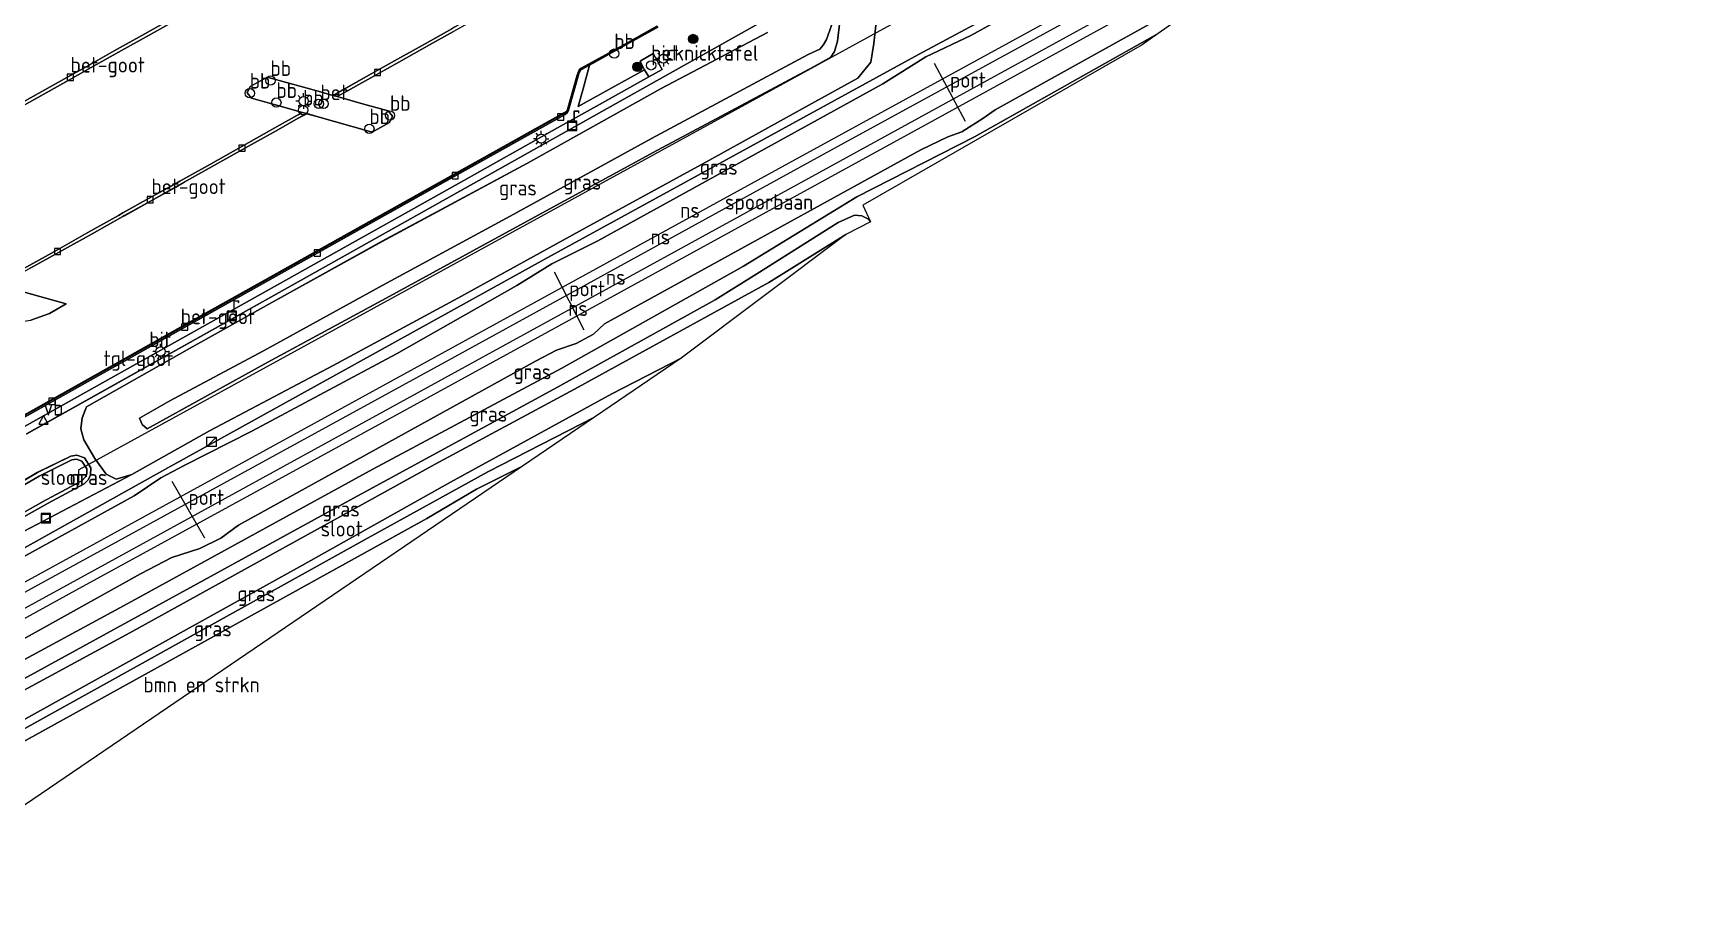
# Model space of a CAD drawing. Extents: x 253736 to 255979, y 477184 to 479215.
# Drawn here: x 255035.2 to 255302.2, y 477880.1 to 478021.5 of the extents above; entities that cross this region are included whole.
import ezdxf
from ezdxf.enums import TextEntityAlignment as Align

# ---------------------------------------------------------------- set-up
doc = ezdxf.new("R2010")
doc.units = 0
for name, color, linetype, lineweight in [('af-bs-rasterhekwerk', 8, 'hekwerk', 18), ('bp-b5-bomenstruiken', 8, 'Continuous', 18), ('bp-b5-grasland', 8, 'Continuous', 18), ('bp-bs-boom', 8, 'Continuous', 18), ('bw-bs-portaal', 8, 'Continuous', 18), ('gw-bs-insteekwatergang', 8, 'Continuous', 18), ('gw-bs-kruinlijn', 8, 'Continuous', 18), ('gw-bs-teenlijn', 8, 'Continuous', 18), ('kd-bs-opnamedtmgrens', 8, 'Continuous', 18), ('og-b5-spoor', 8, 'Continuous', 18), ('og-b5-water', 8, 'Continuous', 18), ('og-bs-inrichtingselement', 8, 'Continuous', 18), ('og-bs-spoor', 8, 'Continuous', 18), ('og-bs-terreinafscheiding', 8, 'Continuous', 18), ('vh-b5-verh_soort', 8, 'Continuous', 18), ('vh-bs-band', 8, 'Continuous', 18), ('wh-bs-duiker', 8, 'duiker', 18), ('wh-bs-kolk', 8, 'Continuous', 18), ('wh-bs-put', 8, 'Continuous', 18), ('wh-bs-waterlijn', 8, 'Continuous', 18), ('wm-bs-lichtmast', 8, 'Continuous', 18), ('wm-bs-overig', 8, 'Continuous', 18), ('wm-bs-verkeersbord', 8, 'Continuous', 18)]:
    doc.layers.add(name, color=color, linetype=linetype, lineweight=lineweight)
doc.styles.add('rtw_iso', font='isocp.shx')
doc.linetypes.add('duiker', pattern='A,0,-2,[15,RTW.shx,S=1,R=0,X=0,Y=0],-2', length=4)
doc.linetypes.add('hekwerk', pattern='A,7,-1.5,[1,RTW.shx,S=0.75,R=0,X=0,Y=0],-1.5', length=10)

# ---------------------------------------------------------------- blocks, each defined once
blk = doc.blocks.new('dtb')
blk.add_circle((0, 0), 0.75)
blk = doc.blocks.new('dtbattr')
at = {"style": 'rtw_iso'}
blk.add_attdef('TAG', (0.59, 0.87), '', height=2.5, dxfattribs=at)
blk = doc.blocks.new('put')
for p, q in [((0.75, 0.75), (-0.75, 0.75)), ((-0.75, 0.75), (-0.75, -0.75)), ((0.75, -0.75), (0.75, 0.75)), ((-0.75, -0.75), (0.75, -0.75))]:
    blk.add_line(p, q)
blk.add_lwpolyline([(-0.625, 0.625), (0.625, 0.625), (0.625, -0.625), (-0.625, -0.625)], close=True)
blk = doc.blocks.new('kolk')
blk.add_lwpolyline([(-0.5, -0.5), (0.5, -0.5), (0.5, 0.5), (-0.5, 0.5)], close=True)
blk = doc.blocks.new('verkeersbord')
for p, q in [((0, 0.75), (-0.75, -0.625)), ((0.75, -0.625), (0, 0.75)), ((-0.75, -0.625), (0.75, -0.625))]:
    blk.add_line(p, q)
blk = doc.blocks.new('dtbattr-r')
at = {"style": 'rtw_iso'}
blk.add_attdef('TAG', text='', height=2.5, dxfattribs=at).set_placement((0, 0), align=Align.MIDDLE_CENTER)
blk = doc.blocks.new('RW1 Buren totaal_ACAD_1_FMEBLOCK74')
at = {"layer": 'bp-b5-grasland'}
for points in [[(1.06, -2.2, 24.19), (-4.56, -5.37, 24.2), (-5.83, -5.52, 24.16), (-7.01, -4.89, 24.22), (-7.96, -3.1, 24.25), (-7.93, -2, 24.3), (-6.68, -0.78, 24.31), (-0.67, 2.73, 24.44), (4.72, 5.4, 24.31), (5.72, 5.52, 24.31), (6.93, 5.11, 24.31), (7.96, 3.51, 24.31), (7.92, 2.36, 24.27), (7.59, 1.62, 24.26), (6.88, 0.9, 24.26)], [(0.76, -1.65, 22.93), (6.5, 1.41, 22.93), (7.06, 1.98, 22.93), (7.29, 2.5, 22.93), (7.32, 3.33, 22.93), (6.52, 4.59, 22.93), (5.65, 4.88, 22.93), (4.91, 4.79, 22.93), (-0.37, 2.17, 22.93), (-6.3, -1.28, 22.93), (-7.31, -2.27, 22.93), (-7.33, -2.95, 22.93), (-6.54, -4.43, 22.93), (-5.71, -4.87, 22.93), (-4.76, -4.76, 22.93)]]:
    blk.add_polyline3d(points, close=True, dxfattribs=at)
blk = doc.blocks.new('RW1 Buren totaal_ACAD_1_FMEBLOCK130')
at = {"layer": 'bp-b5-grasland'}
for points in [[(72.17, -50.49, 24.38), (55.02, -59.54, 24.4), (33.51, -71.53, 24.44), (10.06, -84.15, 24.41), (-7.71, -94.01, 24.52), (-21.02, -101.4, 24.49), (-37.62, -110.82, 24.46), (-38.28, -112.63, 24.43), (-38.49, -114.38, 24.42), (-38.05, -116.15, 24.33), (-36.27, -119.17, 24.28), (-34.44, -121.69, 24.19), (-32.81, -122.48, 24.16), (-30.27, -121.74, 24.17), (-54.83, -134.63, 24.19)], [(-47.24, -115.19, 24.62), (-6.54, -92.42, 24.66), (71.02, -48.87, 24.63)]]:
    blk.add_polyline3d(points, dxfattribs=at)
blk.add_polyline3d([(-43.79, -126.36, 24.19), (-37.97, -123.26, 24.26), (-37.26, -122.54, 24.26), (-36.93, -121.8, 24.27), (-36.89, -120.66, 24.31), (-37.92, -119.05, 24.31), (-39.13, -118.64, 24.31), (-40.13, -118.76, 24.31), (-45.52, -121.43, 24.44), (-51.53, -124.94, 24.31), (-52.78, -126.16, 24.3), (-52.81, -127.27, 24.25), (-51.86, -129.05, 24.22), (-50.68, -129.68, 24.16), (-49.41, -129.53, 24.2)], close=True, dxfattribs=at)
blk = doc.blocks.new('dtbattr-l')
at = {"style": 'rtw_iso'}
blk.add_attdef('TAG', (0, 0), '', height=2.5, dxfattribs=at)
blk = doc.blocks.new('kast')
blk.add_line((-0.75, -0.75), (0.75, 0.75))
blk.add_lwpolyline([(-0.75, 0.75), (0.75, 0.75), (0.75, -0.75), (-0.75, -0.75)], close=True)
blk = doc.blocks.new('prullenbak')
for centre in [(-0.375, 0), (0.375, 0)]:
    blk.add_circle(centre, 0.75)
blk = doc.blocks.new('boom')
blk.add_hatch(color=256).paths.add_polyline_path([(-0.75, 0, 1), (0.75, 0, 1)])
blk.add_circle((0, 0), 0.75)
blk = doc.blocks.new('lantaarnpaal')
for p, q in [((-0.75, 0), (-1.25, 0)), ((-0.88, 0.88), (-0.53, 0.53)), ((0, 0.75), (0, 1.25)), ((0.53, 0.53), (0.88, 0.88)), ((0.75, 0), (1.25, 0)), ((-0.53, -0.53), (-0.88, -0.88)), ((0, -0.75), (0, -1.25)), ((0.53, -0.53), (0.88, -0.88))]:
    blk.add_line(p, q)
blk.add_circle((0, 0), 0.75)
blk = doc.blocks.new('RW1 Buren totaal_ACAD_1_FMEBLOCK893')
at = {"layer": 'vh-b5-verh_soort'}
for points in [[(110.18, -35.49, 24.46), (104.71, -38.58, 24.48), (97.98, -42.3, 24.48), (97.63, -42.56, 24.48), (97.31, -43.39, 24.46), (95.75, -48.93, 24.4), (95.64, -49.2, 24.42), (95.19, -49.46, 24.38), (77.74, -59.22, 24.36), (32.98, -84.25, 24.37), (-9.61, -108.13, 24.39)], [(32.54, -34, 24.21), (27.63, -36.75, 24.21), (22.7, -39.51, 24.21), (17.78, -42.26, 24.21), (15.06, -43.78, 24.21), (12.84, -45.03, 24.21), (7.87, -47.83, 24.2)], [(8.56, -48.02, 24.19), (13.55, -45.23, 24.19), (15.28, -44.26, 24.19), (18.49, -42.46, 24.19), (23.4, -39.71, 24.2), (28.34, -36.95, 24.21), (33.24, -34.2, 24.22)], [(77.12, -35.93, 24.21), (72.81, -38.35, 24.2), (67.87, -41.12, 24.2), (62.87, -43.92, 24.2), (59.57, -45.77, 24.2), (57.95, -46.68, 24.25), (55.96, -46.12, 24.24), (47.75, -43.84, 24.35), (47.35, -43.79, 24.34), (47, -43.94, 24.34), (44.62, -45.26, 24.35), (44.12, -46.24, 24.34), (44.84, -47.12, 24.32), (49.45, -48.41, 24.26), (53.05, -49.43, 24.26), (52.16, -49.93, 24.21), (48.1, -52.19, 24.21), (43.18, -54.95, 24.21), (38.2, -57.74, 24.21), (33.27, -60.49, 24.21), (32.33, -61.01, 24.21), (28.33, -63.25, 24.2), (24.1, -65.62, 24.18), (23.38, -66.02, 24.18), (18.45, -68.79, 24.19), (13.53, -71.55, 24.19), (8.63, -74.3, 24.19)], [(9.28, -82.92, 24.41), (12.26, -81.81, 24.37), (14.97, -80.25, 24.35), (8.38, -78.42, 24.24)], [(9.27, -74.48, 24.19), (14.19, -71.73, 24.19), (19.13, -68.98, 24.18), (24.07, -66.22, 24.18), (24.36, -66.06, 24.18), (29.03, -63.44, 24.19), (32.62, -61.44, 24.2), (33.97, -60.68, 24.2), (38.88, -57.93, 24.2), (43.86, -55.14, 24.2), (48.78, -52.38, 24.2), (52.37, -50.37, 24.2), (53.72, -49.62, 24.26), (55.36, -50.08, 24.26), (63.89, -52.51, 24.39), (64.26, -52.54, 24.39), (64.66, -52.39, 24.39), (67.06, -51.03, 24.38), (67.57, -50.02, 24.37), (66.87, -49.16, 24.34), (62.71, -48.01, 24.26), (58.64, -46.87, 24.25), (59.83, -46.2, 24.2), (63.56, -44.11, 24.2), (68.55, -41.31, 24.21), (73.5, -38.53, 24.21), (77.38, -36.35, 24.21)]]:
    blk.add_polyline3d(points, dxfattribs=at)
blk = doc.blocks.new('Deel_d28hz')
at = {"layer": 'af-bs-rasterhekwerk'}
for points in [[(255034.15, 477956.94, 24.624), (255074.851, 477979.718, 24.656), (255152.411, 478023.263, 24.634), (255154.35, 478041.184, 24.644), (255135.299, 478075.473, 24.636), (255141.232, 478108.145, 24.782)], [(254997.682, 477887.488, 23.653), (255098.666, 477943.32, 23.497), (255106.682, 477948.025, 23.515), (255114.075, 477951.741, 23.662)]]:
    blk.add_polyline3d(points, dxfattribs=at)
at = {"layer": 'bp-b5-bomenstruiken'}
for points in [[(255212.502, 478036.71, 24.526), (255177.89, 478018.112, 24.55), (255117.552, 477985.064, 24.484), (255056.909, 477951.491, 24.325), (255025.968, 477934.251, 24.253)], [(255026.562, 477937.502, 24.188), (255051.128, 477950.39, 24.171), (255063.626, 477957.446, 24.227), (255083.541, 477967.966, 24.159), (255103.657, 477978.833, 24.217), (255124.352, 477990.238, 24.476), (255144.132, 478001.035, 24.569), (255161.192, 478010.47, 24.461), (255168.145, 478014.283, 24.477), (255170.216, 478016.848, 24.572), (255170.701, 478019.871, 24.589), (255172.065, 478031.917, 25.052)]]:
    blk.add_polyline3d(points, dxfattribs=at)
blk.add_polyline3d([(255004.635, 477877.303, 23.816), (254997.682, 477887.488, 23.653), (255098.666, 477943.32, 23.497), (255106.682, 477948.025, 23.515), (255114.075, 477951.741, 23.662)], close=True, dxfattribs=at)
at = {"layer": 'bp-b5-grasland'}
for points in [[(255152.411, 478023.263, 24.634), (255074.851, 477979.718, 24.656), (255034.15, 477956.94, 24.624)], [(255016.746, 477948.646, 24.539), (255059.304, 477972.442, 24.531), (255103.776, 477997.33, 24.542), (255119.728, 478006.268, 24.524), (255126.498, 478010.044, 24.551), (255134.436, 478014.486, 24.602), (255136.584, 478015.655, 24.589), (255135.142, 478018.267, 24.608), (255133.02, 478017.043, 24.62), (255133.76, 478015.61, 24.604), (255128.957, 478012.97, 24.576), (255123.051, 478009.694, 24.541), (255123.867, 478012.58, 24.562), (255124.893, 478016.363, 24.583), (255130.339, 478019.445, 24.602), (255135.864, 478022.5, 24.525)], [(255235.815, 478048.454, 25.441), (255186.324, 478021.145, 25.249), (255179.07, 478017.697, 25.285), (255172.178, 478013.367, 25.243), (255126.189, 477988.064, 25.075), (255118.802, 477984.365, 25.042), (255113.166, 477980.877, 25.057), (255093.74, 477969.867, 25.012), (255070.438, 477957.381, 24.967), (255059.518, 477951.842, 24.964), (255055.792, 477949.872, 24.901), (255051.504, 477946.938, 24.901), (255006.482, 477922.181, 24.814)], [(255025.968, 477934.251, 24.253), (255056.909, 477951.491, 24.325), (255117.552, 477985.064, 24.484), (255177.89, 478018.112, 24.55), (255212.502, 478036.71, 24.526)], [(255164.155, 478023.55, 28.207), (255163.066, 478020.51, 28.046), (255162.543, 478019.577, 27.932), (255161.972, 478018.948, 27.916), (255160.123, 478018.098, 27.851), (255134.869, 478004.545, 27.679), (255112.098, 477992.042, 27.749), (255091.545, 477980.906, 27.714), (255072.311, 477970.332, 27.753), (255057.254, 477962.261, 27.711), (255052.34, 477959.484, 27.684), (255052.778, 477958.475, 27.688), (255053.565, 477957.779, 27.613), (255073.029, 477968.531, 27.665), (255092.709, 477979.138, 27.697), (255113.076, 477990.271, 27.682), (255135.826, 478002.667, 27.749), (255161.111, 478016.186, 27.852), (255163.759, 478017.675, 27.91), (255164.367, 478018.583, 27.994), (255164.83, 478020.222, 28.043), (255165.238, 478023.399, 28.169)], [(255172.065, 478031.917, 25.052), (255170.701, 478019.871, 24.589), (255170.216, 478016.848, 24.572), (255168.145, 478014.283, 24.477), (255161.192, 478010.47, 24.461), (255144.132, 478001.035, 24.569), (255124.352, 477990.238, 24.476), (255103.657, 477978.833, 24.217), (255083.541, 477967.966, 24.159), (255063.626, 477957.446, 24.227), (255051.128, 477950.39, 24.171), (255048.58, 477949.649, 24.158), (255046.955, 477950.448, 24.195), (255045.12, 477952.963, 24.285), (255043.347, 477955.98, 24.327), (255042.903, 477957.751, 24.417), (255043.111, 477959.508, 24.433), (255043.774, 477961.317, 24.456), (255060.373, 477970.733, 24.492), (255073.685, 477978.128, 24.524), (255091.457, 477987.982, 24.414), (255114.9, 478000.602, 24.436), (255136.412, 478012.598, 24.403), (255153.567, 478021.645, 24.376)], [(255006.222, 477908.673, 24.925), (255052.475, 477934.369, 25.069), (255057.569, 477937.03, 25.069), (255062.057, 477938.459, 25.069), (255065.462, 477940.149, 25.069), (255068.306, 477942.208, 25.069), (255116.264, 477968.72, 25.252), (255119.557, 477970.414, 25.252), (255122.717, 477971.538, 25.252), (255125.52, 477973.039, 25.249), (255127.293, 477974.678, 25.231), (255178.3, 478002.745, 25.495), (255182.622, 478004.821, 25.495), (255184.899, 478005.642, 25.51), (255188.286, 478007.799, 25.477), (255190.274, 478009.166, 25.459), (255232.443, 478032.658, 25.528), (255216.53, 478021.486, 24.664), (255186.903, 478004.812, 24.691), (255167.982, 477995.181, 24.658), (255149.691, 477983.983, 23.887), (255120.407, 477967.529, 23.818), (255089.938, 477951.242, 23.809), (255050.464, 477929.634, 23.644), (254990.946, 477897.354, 23.785)], [(255165.238, 478023.399, 28.169), (255164.83, 478020.222, 28.043), (255164.367, 478018.583, 27.994), (255163.759, 478017.675, 27.91), (255161.111, 478016.186, 27.852), (255135.826, 478002.667, 27.749), (255113.076, 477990.271, 27.682), (255092.709, 477979.138, 27.697), (255073.029, 477968.531, 27.665), (255053.565, 477957.779, 27.613), (255052.778, 477958.475, 27.688), (255052.34, 477959.484, 27.684), (255057.254, 477962.261, 27.711), (255072.311, 477970.332, 27.753), (255091.545, 477980.906, 27.714), (255112.098, 477992.042, 27.749), (255134.869, 478004.545, 27.679), (255160.123, 478018.098, 27.851), (255161.972, 478018.948, 27.916), (255162.543, 478019.577, 27.932), (255163.066, 478020.51, 28.046), (255164.155, 478023.55, 28.207)]]:
    blk.add_polyline3d(points, dxfattribs=at)
for points in [[(255170.165, 477991.128, 24.52), (255169.71, 477991.631, 24.52), (255168.787, 477992.079, 24.52), (255167.581, 477992.195, 24.481), (255164.95, 477991.037, 24.463), (255151.836, 477982.754, 23.965), (255145.102, 477978.555, 23.776), (255119.708, 477964.483, 23.719), (255083.851, 477944.961, 23.695), (255025.318, 477912.887, 23.587), (254992.654, 477894.853, 23.695), (254990.946, 477897.354, 23.785), (255050.464, 477929.634, 23.644), (255089.938, 477951.242, 23.809), (255120.407, 477967.529, 23.818), (255149.691, 477983.983, 23.887), (255167.982, 477995.181, 24.658), (255186.903, 478004.812, 24.691), (255216.53, 478021.486, 24.664), (255213.947, 478019.673, 24.591), (255168.953, 477993.796, 24.547)], [(255170.165, 477991.128, 24.52), (255166.175, 477989.058, 22.63), (255153.757, 477981.33, 22.624), (255122.436, 477964.157, 22.621), (255100.005, 477952.082, 22.621), (255050.777, 477924.869, 22.621), (255001.971, 477898.452, 22.609), (254993.52, 477893.585, 22.552), (254992.654, 477894.853, 23.695), (255025.318, 477912.887, 23.587), (255083.851, 477944.961, 23.695), (255119.708, 477964.483, 23.719), (255145.102, 477978.555, 23.776), (255151.836, 477982.754, 23.965), (255164.95, 477991.037, 24.463), (255167.581, 477992.195, 24.481), (255168.787, 477992.079, 24.52), (255169.71, 477991.631, 24.52)], [(255125.676, 477959.632, 23.724), (255108.48, 477950.818, 23.467), (255089.206, 477940.168, 23.452), (255029.477, 477907.035, 23.521), (254996.442, 477889.304, 23.52), (254995.774, 477890.282, 22.678), (255029.47, 477908.553, 22.732), (255078.608, 477935.81, 22.642), (255102.461, 477949.151, 22.642), (255128.456, 477963.414, 22.645), (255139.652, 477969.138, 22.645)], [(255114.075, 477951.741, 23.662), (255106.682, 477948.025, 23.515), (255098.666, 477943.32, 23.497), (254997.682, 477887.488, 23.653), (254996.442, 477889.304, 23.52), (255029.477, 477907.035, 23.521), (255089.206, 477940.168, 23.452), (255108.48, 477950.818, 23.467), (255125.676, 477959.632, 23.724)]]:
    blk.add_polyline3d(points, close=True, dxfattribs=at)
at = {"layer": 'bw-bs-portaal'}
for points in [[(255185.5, 478007.31, 33.931), (255180.483, 478016.638, 33.931)], [(255124.016, 477973.665, 33.751), (255119.205, 477983.022, 33.715)], [(255062.844, 477940.151, 33.505), (255057.607, 477949.274, 33.514)]]:
    blk.add_polyline3d(points, dxfattribs=at)
at = {"layer": 'gw-bs-insteekwatergang'}
for points in [[(255170.165, 477991.128, 24.52), (255169.71, 477991.631, 24.52), (255168.787, 477992.079, 24.52), (255167.581, 477992.195, 24.481), (255164.95, 477991.037, 24.463), (255151.836, 477982.754, 23.965), (255145.102, 477978.555, 23.776), (255119.708, 477964.483, 23.719), (255083.851, 477944.961, 23.695), (255025.318, 477912.887, 23.587), (254992.654, 477894.853, 23.695)], [(254996.442, 477889.304, 23.52), (255029.477, 477907.035, 23.521), (255089.206, 477940.168, 23.452), (255108.48, 477950.818, 23.467), (255125.676, 477959.632, 23.724)], [(255037.605, 477945.769, 24.187), (255043.423, 477948.875, 24.263), (255044.132, 477949.589, 24.261), (255044.464, 477950.329, 24.268), (255044.504, 477951.479, 24.311), (255043.472, 477953.086, 24.305), (255042.265, 477953.494, 24.306), (255041.268, 477953.376, 24.311), (255035.872, 477950.703, 24.441), (255029.86, 477947.196, 24.305), (255028.612, 477945.975, 24.298), (255028.583, 477944.868, 24.255), (255029.535, 477943.08, 24.22), (255030.713, 477942.451, 24.16), (255031.987, 477942.606, 24.2), (255037.605, 477945.769, 24.187)]]:
    blk.add_polyline3d(points, dxfattribs=at)
at = {"layer": 'gw-bs-kruinlijn'}
for points in [[(254982.653, 477909.503, 24.778), (254989.892, 477913.115, 24.79), (254995.144, 477916.591, 24.796), (254998.654, 477918.271, 24.781), (255006.482, 477922.181, 24.814), (255051.504, 477946.938, 24.901), (255055.792, 477949.872, 24.901), (255059.518, 477951.842, 24.964), (255070.438, 477957.381, 24.967), (255093.74, 477969.867, 25.012), (255113.166, 477980.877, 25.057), (255118.802, 477984.365, 25.042), (255126.189, 477988.064, 25.075), (255172.178, 478013.367, 25.243), (255179.07, 478017.697, 25.285), (255186.324, 478021.145, 25.249), (255235.815, 478048.454, 25.441), (255239.622, 478051.338, 25.477), (255244.887, 478053.831, 25.471), (255251.747, 478056.77, 25.483), (255281.007, 478072.891, 25.531), (255294.729, 478080.604, 25.549), (255302.917, 478085.361, 25.573)], [(255165.238, 478023.399, 28.169), (255164.83, 478020.222, 28.043), (255164.367, 478018.583, 27.994), (255163.759, 478017.675, 27.91), (255161.111, 478016.186, 27.852), (255135.826, 478002.667, 27.749), (255113.076, 477990.271, 27.682), (255092.709, 477979.138, 27.697), (255073.029, 477968.531, 27.665), (255053.565, 477957.779, 27.613), (255052.778, 477958.475, 27.688), (255052.34, 477959.484, 27.684), (255057.254, 477962.261, 27.711), (255072.311, 477970.332, 27.753), (255091.545, 477980.906, 27.714), (255112.098, 477992.042, 27.749), (255134.869, 478004.545, 27.679), (255160.123, 478018.098, 27.851), (255161.972, 478018.948, 27.916), (255162.543, 478019.577, 27.932), (255163.066, 478020.51, 28.046), (255164.155, 478023.55, 28.207)], [(255232.443, 478032.658, 25.528), (255190.274, 478009.166, 25.459), (255188.286, 478007.799, 25.477), (255184.899, 478005.642, 25.51), (255182.622, 478004.821, 25.495), (255178.3, 478002.745, 25.495), (255127.293, 477974.678, 25.231), (255125.52, 477973.039, 25.249), (255122.717, 477971.538, 25.252), (255119.557, 477970.414, 25.252), (255116.264, 477968.72, 25.252), (255068.306, 477942.208, 25.069), (255065.462, 477940.149, 25.069), (255062.057, 477938.459, 25.069), (255057.569, 477937.03, 25.069), (255052.475, 477934.369, 25.069), (255006.222, 477908.673, 24.925), (255003.034, 477906.298, 24.925), (254999.987, 477904.739, 24.925), (254996.477, 477903.218, 24.925), (254992.255, 477900.82, 24.925), (254989.581, 477899.354, 24.85)]]:
    blk.add_polyline3d(points, dxfattribs=at)
at = {"layer": 'gw-bs-teenlijn'}
for points in [[(254982.292, 477910.031, 24.307), (254994.382, 477917.527, 24.307), (255025.968, 477934.251, 24.253), (255056.909, 477951.491, 24.325), (255117.552, 477985.064, 24.484), (255177.89, 478018.112, 24.55), (255212.502, 478036.71, 24.526), (255241.007, 478052.969, 24.826), (255302.218, 478086.438, 24.823)], [(255153.567, 478021.645, 24.376), (255136.412, 478012.598, 24.403), (255114.9, 478000.602, 24.436), (255091.457, 477987.982, 24.414), (255073.685, 477978.128, 24.524), (255060.373, 477970.733, 24.492), (255043.774, 477961.317, 24.456), (255043.111, 477959.508, 24.433), (255042.903, 477957.751, 24.417), (255043.347, 477955.98, 24.327), (255045.12, 477952.963, 24.285), (255046.955, 477950.448, 24.195), (255048.58, 477949.649, 24.158), (255051.128, 477950.39, 24.171), (255063.626, 477957.446, 24.227), (255083.541, 477967.966, 24.159), (255103.657, 477978.833, 24.217), (255124.352, 477990.238, 24.476), (255144.132, 478001.035, 24.569), (255161.192, 478010.47, 24.461), (255168.145, 478014.283, 24.477), (255170.216, 478016.848, 24.572), (255170.701, 478019.871, 24.589), (255172.065, 478031.917, 25.052)], [(255216.53, 478021.486, 24.664), (255186.903, 478004.812, 24.691), (255167.982, 477995.181, 24.658), (255149.691, 477983.983, 23.887), (255120.407, 477967.529, 23.818), (255089.938, 477951.242, 23.809), (255050.464, 477929.634, 23.644), (254990.946, 477897.354, 23.785)]]:
    blk.add_polyline3d(points, dxfattribs=at)
at = {"layer": 'kd-bs-opnamedtmgrens'}
blk.add_polyline3d([(255304.354, 478083.146, 35.387), (255232.443, 478032.658, 25.528), (255216.53, 478021.486, 24.664), (255213.947, 478019.673, 24.591), (255168.953, 477993.796, 24.547), (255170.165, 477991.128, 24.52), (255166.175, 477989.058, 22.63), (255139.652, 477969.138, 22.645), (255125.676, 477959.632, 23.724), (255114.075, 477951.741, 23.662), (255004.635, 477877.303, 23.816)], dxfattribs=at)
at = {"layer": 'og-b5-spoor'}
for points in [[(255304.354, 478083.146, 35.387), (255232.443, 478032.658, 25.528), (255190.274, 478009.166, 25.459), (255188.286, 478007.799, 25.477), (255184.899, 478005.642, 25.51), (255182.622, 478004.821, 25.495), (255178.3, 478002.745, 25.495), (255127.293, 477974.678, 25.231), (255125.52, 477973.039, 25.249), (255122.717, 477971.538, 25.252), (255119.557, 477970.414, 25.252), (255116.264, 477968.72, 25.252), (255068.306, 477942.208, 25.069), (255065.462, 477940.149, 25.069), (255062.057, 477938.459, 25.069), (255057.569, 477937.03, 25.069), (255052.475, 477934.369, 25.069), (255006.222, 477908.673, 24.925)], [(255006.482, 477922.181, 24.814), (255051.504, 477946.938, 24.901), (255055.792, 477949.872, 24.901), (255059.518, 477951.842, 24.964), (255070.438, 477957.381, 24.967), (255093.74, 477969.867, 25.012), (255113.166, 477980.877, 25.057), (255118.802, 477984.365, 25.042), (255126.189, 477988.064, 25.075), (255172.178, 478013.367, 25.243), (255179.07, 478017.697, 25.285), (255186.324, 478021.145, 25.249), (255235.815, 478048.454, 25.441), (255239.622, 478051.338, 25.477), (255244.887, 478053.831, 25.471), (255251.747, 478056.77, 25.483), (255281.007, 478072.891, 25.531), (255294.729, 478080.604, 25.549), (255302.917, 478085.361, 25.573)]]:
    blk.add_polyline3d(points, dxfattribs=at)
at = {"layer": 'og-b5-water'}
for points in [[(255139.652, 477969.138, 22.645), (255128.456, 477963.414, 22.645), (255102.461, 477949.151, 22.642), (255078.608, 477935.81, 22.642), (255029.47, 477908.553, 22.732), (254995.774, 477890.282, 22.678), (254993.52, 477893.585, 22.552), (255001.971, 477898.452, 22.609), (255050.777, 477924.869, 22.621), (255100.005, 477952.082, 22.621), (255122.436, 477964.157, 22.621), (255153.757, 477981.33, 22.624), (255166.175, 477989.058, 22.63)], [(255037.302, 477946.322, 22.93), (255031.786, 477943.217, 22.93), (255030.835, 477943.101, 22.93), (255030.002, 477943.546, 22.93), (255029.218, 477945.018, 22.93), (255029.236, 477945.703, 22.93), (255030.245, 477946.69, 22.93), (255036.171, 477950.147, 22.93), (255041.45, 477952.762, 22.93), (255042.198, 477952.851, 22.93), (255043.061, 477952.559, 22.93), (255043.866, 477951.304, 22.93), (255043.838, 477950.475, 22.93), (255043.603, 477949.952, 22.93), (255043.042, 477949.387, 22.93)]]:
    blk.add_polyline3d(points, close=True, dxfattribs=at)
at = {"layer": 'og-bs-spoor'}
for points in [[(254984.869, 477906.257, 25.156), (255068.868, 477952.29, 25.447), (255158.702, 478001.541, 25.666), (255233.202, 478042.328, 25.846), (255292.628, 478074.913, 25.966)], [(254985.741, 477904.979, 25.147), (255037.099, 477933.193, 25.387), (255102.128, 477968.824, 25.504), (255165.459, 478003.583, 25.675), (255227.835, 478037.708, 25.804), (255282.235, 478067.617, 25.912)], [(254986.97, 477903.179, 25.201), (255052.409, 477939.034, 25.378), (255126.433, 477979.62, 25.627), (255205.072, 478022.776, 25.768), (255266.62, 478056.654, 25.966)], [(254987.836, 477901.896, 23.884), (255042.093, 477931.733, 25.432), (255095.418, 477960.936, 25.483), (255158.367, 477995.419, 25.66), (255207.819, 478022.575, 25.783), (255245.942, 478043.449, 25.906), (255253.794, 478047.649, 25.903)]]:
    blk.add_polyline3d(points, dxfattribs=at)
at = {"layer": 'og-bs-terreinafscheiding'}
for points in [[(255124.893, 478016.363, 24.583), (255130.339, 478019.445, 24.602), (255135.864, 478022.5, 24.525)], [(255127.937, 478036.403, 24.21), (255127.452, 478036.131, 24.186), (255126.566, 478035.634, 24.187), (255123.153, 478033.722, 24.189), (255122.983, 478033.627, 24.19), (255120.209, 478032.072, 24.192), (255118.056, 478030.865, 24.194), (255113.145, 478028.113, 24.198), (255108.182, 478025.331, 24.202), (255103.235, 478022.559, 24.206), (255102.686, 478022.251, 24.206), (255098.374, 478019.833, 24.205), (255093.433, 478017.063, 24.204), (255088.437, 478014.261, 24.204), (255085.141, 478012.413, 24.203), (255083.514, 478011.501, 24.248)], [(255128.623, 478036.209, 24.201), (255127.723, 478035.705, 24.198), (255127.25, 478035.44, 24.198), (255123.838, 478033.529, 24.2), (255123.669, 478033.434, 24.2), (255121.039, 478031.96, 24.201), (255118.742, 478030.673, 24.202), (255113.83, 478027.922, 24.204), (255108.865, 478025.141, 24.206), (255103.917, 478022.368, 24.209), (255102.947, 478021.825, 24.209), (255099.063, 478019.646, 24.208), (255094.118, 478016.87, 24.206), (255089.124, 478014.068, 24.205), (255085.4, 478011.978, 24.204), (255084.204, 478011.307, 24.25)], [(255018.738, 478002.088, 24.195), (255019.79, 478002.678, 24.195), (255023.648, 478004.848, 24.197), (255028.53, 478007.593, 24.2), (255033.437, 478010.351, 24.204), (255038.41, 478013.148, 24.207), (255040.626, 478014.394, 24.208), (255043.346, 478015.917, 24.209), (255048.261, 478018.668, 24.211), (255053.196, 478021.43, 24.212), (255058.104, 478024.178, 24.214), (255061.343, 478025.991, 24.215), (255063.073, 478026.96, 24.25)], [(255019.396, 478001.902, 24.187), (255019.983, 478002.231, 24.187), (255024.318, 478004.66, 24.187), (255029.21, 478007.401, 24.187), (255034.129, 478010.157, 24.186), (255039.116, 478012.951, 24.186), (255040.842, 478013.918, 24.186), (255044.058, 478015.719, 24.192), (255048.969, 478018.469, 24.2), (255053.906, 478021.233, 24.209), (255058.809, 478023.979, 24.217), (255061.612, 478025.548, 24.222), (255063.778, 478026.761, 24.249)], [(254972.033, 477925.059, 24.529), (255016.14, 477949.764, 24.515), (255058.642, 477973.58, 24.519), (255103.538, 477998.713, 24.516), (255119.115, 478007.407, 24.518), (255120.942, 478008.419, 24.502), (255121.314, 478008.756, 24.525), (255121.501, 478009.147, 24.535), (255123.207, 478015.188, 24.616), (255123.358, 478015.485, 24.635), (255123.606, 478015.668, 24.62), (255124.893, 478016.363, 24.583)], [(255133.76, 478015.61, 24.604), (255128.957, 478012.97, 24.576), (255123.051, 478009.694, 24.541), (255123.867, 478012.58, 24.562), (255124.893, 478016.363, 24.583)], [(255134.436, 478014.486, 24.602), (255136.584, 478015.655, 24.589), (255135.142, 478018.267, 24.608), (255133.02, 478017.043, 24.62), (255133.76, 478015.61, 24.604)], [(254972.76, 477923.994, 24.564), (255016.746, 477948.646, 24.539), (255059.304, 477972.442, 24.531), (255103.776, 477997.33, 24.542), (255119.728, 478006.268, 24.524), (255126.498, 478010.044, 24.551), (255134.436, 478014.486, 24.602)], [(255134.436, 478014.486, 24.602), (255133.76, 478015.61, 24.604)], [(254971.832, 477925.353, 24.4), (255015.961, 477950.051, 24.389), (255058.545, 477973.926, 24.372), (255103.308, 477998.957, 24.362), (255120.756, 478008.716, 24.378), (255121.208, 478008.977, 24.421)], [(255078.617, 478008.752, 24.261), (255077.723, 478008.252, 24.207), (255073.669, 478005.985, 24.207), (255068.741, 478003.228, 24.207), (255063.762, 478000.444, 24.208), (255058.84, 477997.691, 24.208), (255057.901, 477997.166, 24.208), (255053.899, 477994.93, 24.196), (255049.662, 477992.562, 24.184), (255048.942, 477992.158, 24.184), (255044.013, 477989.39, 24.187), (255039.099, 477986.63, 24.189), (255034.201, 477983.879, 24.192), (255030.01, 477981.526, 24.194), (255029.257, 477981.106, 24.221)], [(255079.286, 478008.563, 24.261), (255077.939, 478007.81, 24.204), (255074.344, 478005.796, 24.204), (255069.422, 478003.039, 24.204), (255064.448, 478000.252, 24.205), (255059.534, 477997.499, 24.205), (255058.187, 477996.744, 24.205), (255054.596, 477994.736, 24.195), (255049.921, 477992.121, 24.182), (255049.638, 477991.963, 24.182), (255044.692, 477989.201, 24.184), (255039.759, 477986.446, 24.186), (255034.841, 477983.7, 24.187), (255030.243, 477981.132, 24.189), (255029.881, 477980.93, 24.214)], [(255024.814, 477982.358, 24.264), (255023.406, 477982.749, 24.292), (255018.781, 477984.066, 24.368), (255018.338, 477983.618, 24.406), (255018.281, 477982.887, 24.419), (255019.475, 477981.023, 24.413), (255021.519, 477978.81, 24.441), (255023.704, 477977.201, 24.449), (255026.934, 477975.744, 24.434), (255030.363, 477975.036, 24.406), (255032.956, 477974.988, 24.402), (255034.845, 477975.26, 24.405), (255037.829, 477976.369, 24.372), (255040.534, 477977.926, 24.347), (255033.945, 477979.762, 24.235), (255032.572, 477980.181, 24.232)], [(255026.562, 477937.502, 24.188), (255051.128, 477950.39, 24.171)]]:
    blk.add_polyline3d(points, dxfattribs=at)
at = {"layer": 'vh-b5-verh_soort'}
for points in [[(255102.947, 478021.825, 24.209), (255099.063, 478019.646, 24.208), (255094.118, 478016.87, 24.206), (255089.124, 478014.068, 24.205), (255085.4, 478011.978, 24.204), (255084.204, 478011.307, 24.25), (255083.514, 478011.501, 24.248), (255085.141, 478012.413, 24.203), (255088.437, 478014.261, 24.204), (255093.433, 478017.063, 24.204), (255098.374, 478019.833, 24.205), (255102.686, 478022.251, 24.206)], [(255033.437, 478010.351, 24.204), (255038.41, 478013.148, 24.207), (255040.626, 478014.394, 24.208), (255043.346, 478015.917, 24.209), (255048.261, 478018.668, 24.211), (255053.196, 478021.43, 24.212), (255058.104, 478024.178, 24.214), (255061.343, 478025.991, 24.215), (255063.073, 478026.96, 24.25), (255063.778, 478026.761, 24.249), (255061.612, 478025.548, 24.222), (255058.809, 478023.979, 24.217), (255053.906, 478021.233, 24.209), (255048.969, 478018.469, 24.2), (255044.058, 478015.719, 24.192), (255040.842, 478013.918, 24.186), (255039.116, 478012.951, 24.186), (255034.129, 478010.157, 24.186)], [(255016.045, 477949.951, 24.376), (255058.635, 477973.801, 24.381), (255103.387, 477998.849, 24.369), (255120.836, 478008.624, 24.381), (255121.208, 478008.977, 24.421), (255121.321, 478009.253, 24.395), (255122.872, 478014.789, 24.463), (255123.196, 478015.615, 24.481), (255123.547, 478015.881, 24.478), (255130.273, 478019.601, 24.477), (255135.741, 478022.689, 24.462), (255135.864, 478022.5, 24.525), (255130.339, 478019.445, 24.602), (255124.893, 478016.363, 24.583), (255123.606, 478015.668, 24.62), (255123.358, 478015.485, 24.635), (255123.207, 478015.188, 24.616), (255121.501, 478009.147, 24.535), (255121.314, 478008.756, 24.525), (255120.942, 478008.419, 24.502), (255119.115, 478007.407, 24.518), (255103.538, 477998.713, 24.516), (255058.642, 477973.58, 24.519), (255016.14, 477949.764, 24.515)], [(255034.201, 477983.879, 24.192), (255039.099, 477986.63, 24.189), (255044.013, 477989.39, 24.187), (255048.942, 477992.158, 24.184), (255049.662, 477992.562, 24.184), (255053.899, 477994.93, 24.196), (255057.901, 477997.166, 24.208), (255058.84, 477997.691, 24.208), (255063.762, 478000.444, 24.208), (255068.741, 478003.228, 24.207), (255073.669, 478005.985, 24.207), (255077.723, 478008.252, 24.207), (255078.617, 478008.752, 24.261), (255079.286, 478008.563, 24.261), (255077.939, 478007.81, 24.204), (255074.344, 478005.796, 24.204), (255069.422, 478003.039, 24.204), (255064.448, 478000.252, 24.205), (255059.534, 477997.499, 24.205), (255058.187, 477996.744, 24.205), (255054.596, 477994.736, 24.195), (255049.921, 477992.121, 24.182), (255049.638, 477991.963, 24.182), (255044.692, 477989.201, 24.184), (255039.759, 477986.446, 24.186), (255034.841, 477983.7, 24.187)], [(255033.945, 477979.762, 24.235), (255040.534, 477977.926, 24.347), (255037.829, 477976.369, 24.372), (255034.845, 477975.26, 24.405)]]:
    blk.add_polyline3d(points, dxfattribs=at)
for points in [[(255133.76, 478015.61, 24.604), (255134.436, 478014.486, 24.602), (255126.498, 478010.044, 24.551), (255119.728, 478006.268, 24.524), (255103.776, 477997.33, 24.542), (255059.304, 477972.442, 24.531), (255016.746, 477948.646, 24.539), (254972.76, 477923.994, 24.564), (254972.033, 477925.059, 24.529), (255016.14, 477949.764, 24.515), (255058.642, 477973.58, 24.519), (255103.538, 477998.713, 24.516), (255119.115, 478007.407, 24.518), (255120.942, 478008.419, 24.502), (255121.314, 478008.756, 24.525), (255121.501, 478009.147, 24.535), (255123.207, 478015.188, 24.616), (255123.358, 478015.485, 24.635), (255123.606, 478015.668, 24.62), (255124.893, 478016.363, 24.583), (255123.867, 478012.58, 24.562), (255123.051, 478009.694, 24.541), (255128.957, 478012.97, 24.576)], [(255134.436, 478014.486, 24.602), (255133.76, 478015.61, 24.604), (255133.02, 478017.043, 24.62), (255135.142, 478018.267, 24.608), (255136.584, 478015.655, 24.589)], [(255083.514, 478011.501, 24.248), (255084.204, 478011.307, 24.25), (255088.279, 478010.167, 24.262), (255092.433, 478009.017, 24.344), (255093.141, 478008.158, 24.368), (255092.627, 478007.148, 24.381), (255090.226, 478005.784, 24.391), (255089.829, 478005.637, 24.386), (255089.454, 478005.672, 24.385), (255080.924, 478008.101, 24.26), (255079.286, 478008.563, 24.261), (255078.617, 478008.752, 24.261), (255075.015, 478009.769, 24.263), (255070.402, 478011.056, 24.322), (255069.684, 478011.944, 24.344), (255070.184, 478012.922, 24.355), (255072.564, 478014.239, 24.338), (255072.917, 478014.387, 24.344), (255073.312, 478014.342, 24.351), (255081.53, 478012.056, 24.242)], [(254971.903, 477925.249, 24.396), (254971.832, 477925.353, 24.4), (255015.961, 477950.051, 24.389), (255058.545, 477973.926, 24.372), (255103.308, 477998.957, 24.362), (255120.756, 478008.716, 24.378), (255121.208, 478008.977, 24.421), (255120.836, 478008.624, 24.381), (255103.387, 477998.849, 24.369), (255058.635, 477973.801, 24.381), (255016.045, 477949.951, 24.376)]]:
    blk.add_polyline3d(points, close=True, dxfattribs=at)
at = {"layer": 'vh-bs-band'}
for points in [[(254971.903, 477925.249, 24.396), (255016.045, 477949.951, 24.376), (255058.635, 477973.801, 24.381), (255103.387, 477998.849, 24.369), (255120.836, 478008.624, 24.381), (255121.208, 478008.977, 24.421), (255121.321, 478009.253, 24.395), (255122.872, 478014.789, 24.463), (255123.196, 478015.615, 24.481), (255123.547, 478015.881, 24.478), (255130.273, 478019.601, 24.477), (255135.741, 478022.689, 24.462)], [(255088.279, 478010.167, 24.262), (255084.204, 478011.307, 24.25), (255083.514, 478011.501, 24.248), (255081.53, 478012.056, 24.242), (255073.312, 478014.342, 24.351), (255072.917, 478014.387, 24.344), (255072.564, 478014.239, 24.338), (255070.184, 478012.922, 24.355), (255069.684, 478011.944, 24.344), (255070.402, 478011.056, 24.322), (255075.015, 478009.769, 24.263), (255078.617, 478008.752, 24.261), (255079.286, 478008.563, 24.261), (255080.924, 478008.101, 24.26), (255089.454, 478005.672, 24.385), (255089.829, 478005.637, 24.386), (255090.226, 478005.784, 24.391), (255092.627, 478007.148, 24.381), (255093.141, 478008.158, 24.368), (255092.433, 478009.017, 24.344), (255088.279, 478010.167, 24.262)]]:
    blk.add_polyline3d(points, dxfattribs=at)
at = {"layer": 'wh-bs-duiker'}
blk.add_polyline3d([(255042.636, 477951.218, 22.671), (255175.178, 478023.86, 22.772)], dxfattribs=at)
at = {"layer": 'wh-bs-waterlijn'}
for points in [[(255166.175, 477989.058, 22.63), (255153.757, 477981.33, 22.624), (255122.436, 477964.157, 22.621), (255100.005, 477952.082, 22.621), (255050.777, 477924.869, 22.621), (255001.971, 477898.452, 22.609), (254993.52, 477893.585, 22.552)], [(254995.774, 477890.282, 22.678), (255029.47, 477908.553, 22.732), (255078.608, 477935.81, 22.642), (255102.461, 477949.151, 22.642), (255128.456, 477963.414, 22.645), (255139.652, 477969.138, 22.645)], [(255037.302, 477946.322, 22.93), (255043.042, 477949.387, 22.93), (255043.603, 477949.952, 22.93), (255043.838, 477950.475, 22.93), (255043.866, 477951.304, 22.93), (255043.061, 477952.559, 22.93), (255042.198, 477952.851, 22.93), (255041.45, 477952.762, 22.93), (255036.171, 477950.147, 22.93), (255030.245, 477946.69, 22.93), (255029.236, 477945.703, 22.93), (255029.218, 477945.018, 22.93), (255030.002, 477943.546, 22.93), (255030.835, 477943.101, 22.93), (255031.786, 477943.217, 22.93), (255037.302, 477946.322, 22.93)]]:
    blk.add_polyline3d(points, dxfattribs=at)
at = {"layer": 'bp-b5-bomenstruiken'}
ref = blk.add_blockref('dtbattr-r', (255052.96875, 477914.53125, 23.659833), dxfattribs=at)
ref.add_attrib('TAG', 'bmn en strkn', dxfattribs={"layer": '0', "height": 2.5, "style": 'rtw_iso'}).set_placement((255052.96875, 477914.53125, 23.659833), align=Align.BOTTOM_LEFT)
at = {"layer": 'bp-b5-grasland'}
for name, p in [('RW1 Buren totaal_ACAD_1_FMEBLOCK130', (255081.3935, 478072.134)), ('RW1 Buren totaal_ACAD_1_FMEBLOCK74', (255036.5435, 477947.9725))]:
    blk.add_blockref(name, p, dxfattribs=at)
ref = blk.add_blockref('dtbattr-r', (255142.648438, 477997.96875, 24.974364), dxfattribs=at)
ref.add_attrib('TAG', 'gras', dxfattribs={"layer": '0', "height": 2.5, "style": 'rtw_iso'}).set_placement((255142.648438, 477997.96875, 24.974364), align=Align.BOTTOM_LEFT)
ref = blk.add_blockref('dtbattr-r', (255120.640625, 477995.5625, 28.040645), dxfattribs=at)
ref.add_attrib('TAG', 'gras', dxfattribs={"layer": '0', "height": 2.5, "style": 'rtw_iso'}).set_placement((255120.640625, 477995.5625, 28.040645), align=Align.BOTTOM_LEFT)
ref = blk.add_blockref('dtbattr-r', (255110.28125, 477994.625, 26.24175), dxfattribs=at)
ref.add_attrib('TAG', 'gras', dxfattribs={"layer": '0', "height": 2.5, "style": 'rtw_iso'}).set_placement((255110.28125, 477994.625, 26.24175), align=Align.BOTTOM_LEFT)
ref = blk.add_blockref('dtbattr-r', (255112.617188, 477965, 24.891613), dxfattribs=at)
ref.add_attrib('TAG', 'gras', dxfattribs={"layer": '0', "height": 2.5, "style": 'rtw_iso'}).set_placement((255112.617188, 477965, 24.891613), align=Align.BOTTOM_LEFT)
ref = blk.add_blockref('dtbattr-r', (255105.5, 477958.15625, 24.161591), dxfattribs=at)
ref.add_attrib('TAG', 'gras', dxfattribs={"layer": '0', "height": 2.5, "style": 'rtw_iso'}).set_placement((255105.5, 477958.15625, 24.161591), align=Align.BOTTOM_LEFT)
ref = blk.add_blockref('dtbattr-r', (255041.0625, 477947.96875, 23.598688), dxfattribs=at)
ref.add_attrib('TAG', 'gras', dxfattribs={"layer": '0', "height": 2.5, "style": 'rtw_iso'}).set_placement((255041.0625, 477947.96875, 23.598688), align=Align.BOTTOM_LEFT)
ref = blk.add_blockref('dtbattr-r', (255081.726562, 477942.875, 23.565211), dxfattribs=at)
ref.add_attrib('TAG', 'gras', dxfattribs={"layer": '0', "height": 2.5, "style": 'rtw_iso'}).set_placement((255081.726562, 477942.875, 23.565211), align=Align.BOTTOM_LEFT)
ref = blk.add_blockref('dtbattr-r', (255068.101562, 477929.21875, 23.116), dxfattribs=at)
ref.add_attrib('TAG', 'gras', dxfattribs={"layer": '0', "height": 2.5, "style": 'rtw_iso'}).set_placement((255068.101562, 477929.21875, 23.116), align=Align.BOTTOM_LEFT)
ref = blk.add_blockref('dtbattr-r', (255061.09375, 477923.5625, 23.5673), dxfattribs=at)
ref.add_attrib('TAG', 'gras', dxfattribs={"layer": '0', "height": 2.5, "style": 'rtw_iso'}).set_placement((255061.09375, 477923.5625, 23.5673), align=Align.BOTTOM_LEFT)
at = {"layer": 'bp-bs-boom'}
for p in [(255141.585, 478020.598, 24.444), (255132.608, 478016.097, 24.474)]:
    blk.add_blockref('boom', p, dxfattribs=at)
at = {"layer": 'bw-bs-portaal'}
ref = blk.add_blockref('dtbattr-l', (255182.978894, 478011.997437, 33.931), dxfattribs=at)
ref.add_attrib('TAG', 'port', dxfattribs={"layer": '0', "height": 2.5, "style": 'rtw_iso'}).set_placement((255182.978894, 478011.997437, 33.931), align=Align.BOTTOM_LEFT)
ref = blk.add_blockref('dtbattr-l', (255121.598412, 477978.36701, 33.73291), dxfattribs=at)
ref.add_attrib('TAG', 'port', dxfattribs={"layer": '0', "height": 2.5, "style": 'rtw_iso'}).set_placement((255121.598412, 477978.36701, 33.73291), align=Align.BOTTOM_LEFT)
ref = blk.add_blockref('dtbattr-l', (255060.212342, 477944.735422, 33.509523), dxfattribs=at)
ref.add_attrib('TAG', 'port', dxfattribs={"layer": '0', "height": 2.5, "style": 'rtw_iso'}).set_placement((255060.212342, 477944.735422, 33.509523), align=Align.BOTTOM_LEFT)
at = {"layer": 'og-b5-spoor'}
ref = blk.add_blockref('dtbattr-r', (255146.710938, 477992.34375, 25.561686), dxfattribs=at)
ref.add_attrib('TAG', 'spoorbaan', dxfattribs={"layer": '0', "height": 2.5, "style": 'rtw_iso'}).set_placement((255146.710938, 477992.34375, 25.561686), align=Align.BOTTOM_LEFT)
at = {"layer": 'og-b5-water'}
ref = blk.add_blockref('dtbattr-r', (255036.429688, 477947.96875, 22.93), dxfattribs=at)
ref.add_attrib('TAG', 'sloot', dxfattribs={"layer": '0', "height": 2.5, "style": 'rtw_iso'}).set_placement((255036.429688, 477947.96875, 22.93), align=Align.BOTTOM_LEFT)
ref = blk.add_blockref('dtbattr-r', (255081.53125, 477939.65625, 22.636214), dxfattribs=at)
ref.add_attrib('TAG', 'sloot', dxfattribs={"layer": '0', "height": 2.5, "style": 'rtw_iso'}).set_placement((255081.53125, 477939.65625, 22.636214), align=Align.BOTTOM_LEFT)
at = {"layer": 'og-bs-inrichtingselement'}
ref = blk.add_blockref('dtbattr', (255134.802, 478016.349, 24.605), dxfattribs=at)
ref.add_attrib('TAG', 'picknicktafel', dxfattribs={"layer": '0', "height": 2.5, "style": 'rtw_iso'}).set_placement((255134.802, 478016.349, 24.605), align=Align.BOTTOM_LEFT)
for name, p in [('dtb', (255134.802, 478016.349, 24.605)), ('prullenbak', (255081.637, 478010.154, 25.554)), ('kast', (255063.923, 477955.682, 25.759)), ('put', (255037.231, 477943.376, 24.246))]:
    blk.add_blockref(name, p, dxfattribs=at)
at = {"layer": 'og-bs-spoor'}
ref = blk.add_blockref('dtbattr-l', (255139.514696, 477991.021665, 25.619225), dxfattribs=at)
ref.add_attrib('TAG', 'ns', dxfattribs={"layer": '0', "height": 2.5, "style": 'rtw_iso'}).set_placement((255139.514696, 477991.021665, 25.619225), align=Align.BOTTOM_LEFT)
ref = blk.add_blockref('dtbattr-l', (255134.727721, 477986.716244, 25.592022), dxfattribs=at)
ref.add_attrib('TAG', 'ns', dxfattribs={"layer": '0', "height": 2.5, "style": 'rtw_iso'}).set_placement((255134.727721, 477986.716244, 25.592022), align=Align.BOTTOM_LEFT)
ref = blk.add_blockref('dtbattr-l', (255127.538925, 477980.226917, 25.628983), dxfattribs=at)
ref.add_attrib('TAG', 'ns', dxfattribs={"layer": '0', "height": 2.5, "style": 'rtw_iso'}).set_placement((255127.538925, 477980.226917, 25.628983), align=Align.BOTTOM_LEFT)
ref = blk.add_blockref('dtbattr-l', (255121.451541, 477975.196983, 25.556201), dxfattribs=at)
ref.add_attrib('TAG', 'ns', dxfattribs={"layer": '0', "height": 2.5, "style": 'rtw_iso'}).set_placement((255121.451541, 477975.196983, 25.556201), align=Align.BOTTOM_LEFT)
at = {"layer": 'vh-b5-verh_soort'}
blk.add_blockref('RW1 Buren totaal_ACAD_1_FMEBLOCK893', (255025.566, 478058.179), dxfattribs=at)
ref = blk.add_blockref('dtbattr-r', (255134.796875, 478016.375, 24.604167), dxfattribs=at)
ref.add_attrib('TAG', 'bet', dxfattribs={"layer": '0', "height": 2.5, "style": 'rtw_iso'}).set_placement((255134.796875, 478016.375, 24.604167), align=Align.BOTTOM_LEFT)
ref = blk.add_blockref('dtbattr-r', (255041.226562, 478014.4375, 24.205963), dxfattribs=at)
ref.add_attrib('TAG', 'bet-goot', dxfattribs={"layer": '0', "height": 2.5, "style": 'rtw_iso'}).set_placement((255041.226562, 478014.4375, 24.205963), align=Align.BOTTOM_LEFT)
ref = blk.add_blockref('dtbattr-r', (255081.492188, 478010, 24.314476), dxfattribs=at)
ref.add_attrib('TAG', 'bet', dxfattribs={"layer": '0', "height": 2.5, "style": 'rtw_iso'}).set_placement((255081.492188, 478010, 24.314476), align=Align.BOTTOM_LEFT)
ref = blk.add_blockref('dtbattr-r', (255054.257812, 477994.84375, 24.203903), dxfattribs=at)
ref.add_attrib('TAG', 'bet-goot', dxfattribs={"layer": '0', "height": 2.5, "style": 'rtw_iso'}).set_placement((255054.257812, 477994.84375, 24.203903), align=Align.BOTTOM_LEFT)
ref = blk.add_blockref('dtbattr-r', (255058.96875, 477973.875, 24.496407), dxfattribs=at)
ref.add_attrib('TAG', 'bet-goot', dxfattribs={"layer": '0', "height": 2.5, "style": 'rtw_iso'}).set_placement((255058.96875, 477973.875, 24.496407), align=Align.BOTTOM_LEFT)
ref = blk.add_blockref('dtbattr-r', (255053.914062, 477970.1875, 24.556375), dxfattribs=at)
ref.add_attrib('TAG', 'bit', dxfattribs={"layer": '0', "height": 2.5, "style": 'rtw_iso'}).set_placement((255053.914062, 477970.1875, 24.556375), align=Align.BOTTOM_LEFT)
ref = blk.add_blockref('dtbattr-r', (255046.539062, 477967.125, 24.385083), dxfattribs=at)
ref.add_attrib('TAG', 'tgl-goot', dxfattribs={"layer": '0', "height": 2.5, "style": 'rtw_iso'}).set_placement((255046.539062, 477967.125, 24.385083), align=Align.BOTTOM_LEFT)
at = {"layer": 'wh-bs-kolk'}
for p in [(255041.182, 478014.414, 24.16), (255090.706, 478015.206, 24.143), (255120.216, 478008.035, 24.505), (255068.863, 478003.002, 24.139), (255103.221, 477998.564, 24.497), (255054.053, 477994.696, 24.145), (255039.117, 477986.349, 24.118), (255081.017, 477986.097, 24.51), (255059.624, 477974.139, 24.51), (255038.236, 477962.206, 24.527)]:
    blk.add_blockref('kolk', p, dxfattribs=at)
at = {"layer": 'wh-bs-put'}
ref = blk.add_blockref('dtbattr', (255122.072, 478006.576, 24.507), dxfattribs=at)
ref.add_attrib('TAG', 'r', dxfattribs={"layer": '0', "height": 2.5, "style": 'rtw_iso'}).set_placement((255122.072, 478006.576, 24.507), align=Align.BOTTOM_LEFT)
for p in [(255122.072, 478006.576, 24.507), (255067.233, 477975.989, 24.555)]:
    blk.add_blockref('put', p, dxfattribs=at)
ref = blk.add_blockref('dtbattr', (255067.233, 477975.989, 24.555), dxfattribs=at)
ref.add_attrib('TAG', 'r', dxfattribs={"layer": '0', "height": 2.5, "style": 'rtw_iso'}).set_placement((255067.233, 477975.989, 24.555), align=Align.BOTTOM_LEFT)
at = {"layer": 'wm-bs-lichtmast'}
for p in [(255136.775, 478017.429, 24.6), (255078.798, 478010.589, 24.406), (255117.091, 478004.531, 24.46), (255055.736, 477970.22, 24.531)]:
    blk.add_blockref('lantaarnpaal', p, dxfattribs=at)
at = {"layer": 'wm-bs-overig'}
ref = blk.add_blockref('dtbattr', (255128.867, 478018.235, 24.638), dxfattribs=at)
ref.add_attrib('TAG', 'bb', dxfattribs={"layer": '0', "height": 2.5, "style": 'rtw_iso'}).set_placement((255128.867, 478018.235, 24.638), align=Align.BOTTOM_LEFT)
for p in [(255128.867, 478018.235, 24.638), (255073.456, 478013.898, 24.502), (255070.105, 478011.856, 24.49), (255074.4, 478010.349, 24.431), (255078.71, 478009.14, 24.386), (255092.715, 478008.279, 24.507), (255089.39, 478006.131, 24.516)]:
    blk.add_blockref('dtb', p, dxfattribs=at)
ref = blk.add_blockref('dtbattr', (255073.456, 478013.898, 24.502), dxfattribs=at)
ref.add_attrib('TAG', 'bb', dxfattribs={"layer": '0', "height": 2.5, "style": 'rtw_iso'}).set_placement((255073.456, 478013.898, 24.502), align=Align.BOTTOM_LEFT)
ref = blk.add_blockref('dtbattr', (255070.105, 478011.856, 24.49), dxfattribs=at)
ref.add_attrib('TAG', 'bb', dxfattribs={"layer": '0', "height": 2.5, "style": 'rtw_iso'}).set_placement((255070.105, 478011.856, 24.49), align=Align.BOTTOM_LEFT)
ref = blk.add_blockref('dtbattr', (255074.4, 478010.349, 24.431), dxfattribs=at)
ref.add_attrib('TAG', 'bb', dxfattribs={"layer": '0', "height": 2.5, "style": 'rtw_iso'}).set_placement((255074.4, 478010.349, 24.431), align=Align.BOTTOM_LEFT)
ref = blk.add_blockref('dtbattr', (255078.71, 478009.14, 24.386), dxfattribs=at)
ref.add_attrib('TAG', 'bb', dxfattribs={"layer": '0', "height": 2.5, "style": 'rtw_iso'}).set_placement((255078.71, 478009.14, 24.386), align=Align.BOTTOM_LEFT)
ref = blk.add_blockref('dtbattr', (255092.715, 478008.279, 24.507), dxfattribs=at)
ref.add_attrib('TAG', 'bb', dxfattribs={"layer": '0', "height": 2.5, "style": 'rtw_iso'}).set_placement((255092.715, 478008.279, 24.507), align=Align.BOTTOM_LEFT)
ref = blk.add_blockref('dtbattr', (255089.39, 478006.131, 24.516), dxfattribs=at)
ref.add_attrib('TAG', 'bb', dxfattribs={"layer": '0', "height": 2.5, "style": 'rtw_iso'}).set_placement((255089.39, 478006.131, 24.516), align=Align.BOTTOM_LEFT)
at = {"layer": 'wm-bs-verkeersbord'}
ref = blk.add_blockref('dtbattr', (255036.886, 477959.149, 24.513), dxfattribs=at)
ref.add_attrib('TAG', 'vb', dxfattribs={"layer": '0', "height": 2.5, "style": 'rtw_iso'}).set_placement((255036.886, 477959.149, 24.513), align=Align.BOTTOM_LEFT)
blk.add_blockref('verkeersbord', (255036.886, 477959.149, 24.513), dxfattribs=at)

msp = doc.modelspace()

# ---------------------------------------------------------------- block references
at = {"linetype": 'ByBlock'}
msp.add_blockref('Deel_d28hz', (0, 0), dxfattribs=at)
msp.add_blockref('Deel_d28hz', (0, 0), dxfattribs=at)

doc.saveas('drawing.dxf')
